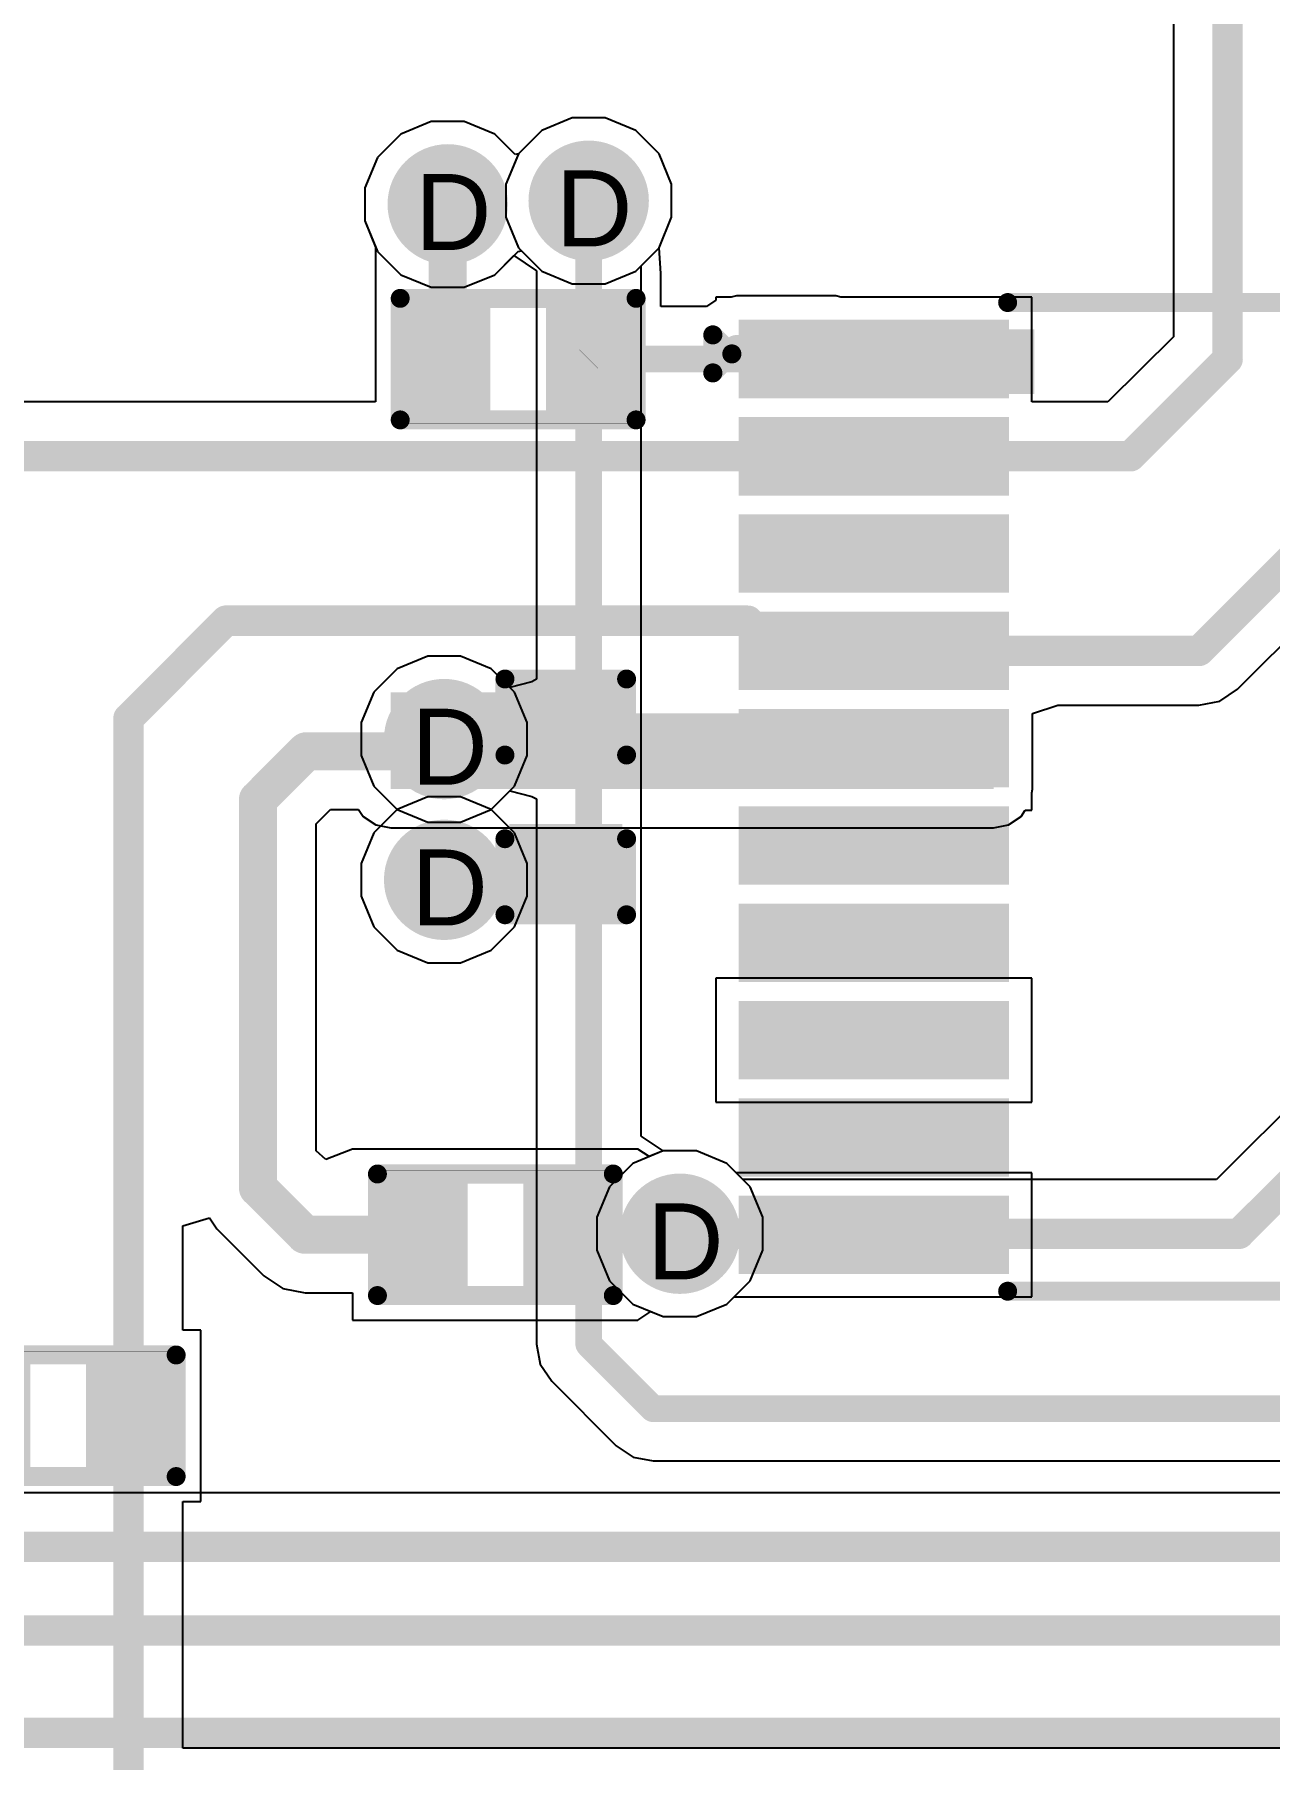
# Model space of a CAD drawing. Header units: inches. Extents: x 0 to 5032, y 0 to 5323.
# Drawn here: x 114.16 to 122.4, y 26.26 to 37.78 of the extents above; entities that cross this region are included whole.
import ezdxf

# ---------------------------------------------------------------- set-up
doc = ezdxf.new("R2010")
doc.units = ezdxf.units.IN
for name, color, linetype in [('Bottom Layer', 5, 'Continuous'), ('Bottom Solder', 6, 'Continuous'), ('Drill Drawing', 1, 'Continuous'), ('Layer 1', 16, 'Continuous'), ('Layer 2', 76, 'Continuous'), ('Top Layer', 1, 'Continuous'), ('Top Overlay', 2, 'Continuous'), ('Top Paste', 8, 'Continuous'), ('Top Solder', 216, 'Continuous'), ('Via Holes', 16, 'Continuous')]:
    doc.layers.add(name, color=color, linetype=linetype)
doc.styles.add('Arial', font='', dxfattribs={"height": 0.2})
doc.styles.get('Arial').set_extended_font_data('Arial')

# ---------------------------------------------------------------- blocks, each defined once
blk = doc.blocks.new('TSSOP_20_4')
at = {"layer": 'Top Layer'}
for points in [[(-2, 3.085), (-2, 2.765), (-3.6, 2.765), (-3.6, 3.085)], [(3.6, 3.085), (3.6, 2.765), (2, 2.765), (2, 3.085)], [(-2, 2.435), (-2, 2.115), (-3.6, 2.115), (-3.6, 2.435)], [(3.6, 2.435), (3.6, 2.115), (2, 2.115), (2, 2.435)], [(-2, 1.785), (-2, 1.465), (-3.6, 1.465), (-3.6, 1.785)], [(3.6, 1.785), (3.6, 1.465), (2, 1.465), (2, 1.785)], [(-2, 1.135), (-2, 0.815), (-3.6, 0.815), (-3.6, 1.135)], [(3.6, 1.135), (3.6, 0.815), (2, 0.815), (2, 1.135)], [(-2, 0.485), (-2, 0.165), (-3.6, 0.165), (-3.6, 0.485)], [(3.6, 0.485), (3.6, 0.165), (2, 0.165), (2, 0.485)], [(-2, -0.165), (-2, -0.485), (-3.6, -0.485), (-3.6, -0.165)], [(3.6, -0.165), (3.6, -0.485), (2, -0.485), (2, -0.165)], [(-2, -0.815), (-2, -1.135), (-3.6, -1.135), (-3.6, -0.815)], [(3.6, -0.815), (3.6, -1.135), (2, -1.135), (2, -0.815)], [(-2, -1.465), (-2, -1.785), (-3.6, -1.785), (-3.6, -1.465)], [(3.6, -1.465), (3.6, -1.785), (2, -1.785), (2, -1.465)], [(-2, -2.115), (-2, -2.435), (-3.6, -2.435), (-3.6, -2.115)], [(3.6, -2.115), (3.6, -2.435), (2, -2.435), (2, -2.115)], [(-2, -2.765), (-2, -3.085), (-3.6, -3.085), (-3.6, -2.765)], [(3.6, -2.765), (3.6, -3.085), (2, -3.085), (2, -2.765)]]:
    blk.add_hatch(color=1, dxfattribs=at).paths.add_polyline_path(points)
at = {"layer": 'Top Overlay'}
blk.add_hatch(color=2, dxfattribs=at).paths.add_polyline_path([(-1.907, 2.692), (-1.729, 2.692), (-1.729, 3.124), (-1.907, 3.124)])
at = {"layer": 'Top Paste'}
for points in [[(-2, 3.085), (-2, 2.765), (-3.6, 2.765), (-3.6, 3.085)], [(3.6, 3.085), (3.6, 2.765), (2, 2.765), (2, 3.085)], [(-2, 2.435), (-2, 2.115), (-3.6, 2.115), (-3.6, 2.435)], [(3.6, 2.435), (3.6, 2.115), (2, 2.115), (2, 2.435)], [(-2, 1.785), (-2, 1.465), (-3.6, 1.465), (-3.6, 1.785)], [(3.6, 1.785), (3.6, 1.465), (2, 1.465), (2, 1.785)], [(-2, 1.135), (-2, 0.815), (-3.6, 0.815), (-3.6, 1.135)], [(3.6, 1.135), (3.6, 0.815), (2, 0.815), (2, 1.135)], [(-2, 0.485), (-2, 0.165), (-3.6, 0.165), (-3.6, 0.485)], [(3.6, 0.485), (3.6, 0.165), (2, 0.165), (2, 0.485)], [(-2, -0.165), (-2, -0.485), (-3.6, -0.485), (-3.6, -0.165)], [(3.6, -0.165), (3.6, -0.485), (2, -0.485), (2, -0.165)], [(-2, -0.815), (-2, -1.135), (-3.6, -1.135), (-3.6, -0.815)], [(3.6, -0.815), (3.6, -1.135), (2, -1.135), (2, -0.815)], [(-2, -1.465), (-2, -1.785), (-3.6, -1.785), (-3.6, -1.465)], [(3.6, -1.465), (3.6, -1.785), (2, -1.785), (2, -1.465)], [(-2, -2.115), (-2, -2.435), (-3.6, -2.435), (-3.6, -2.115)], [(3.6, -2.115), (3.6, -2.435), (2, -2.435), (2, -2.115)], [(-2, -2.765), (-2, -3.085), (-3.6, -3.085), (-3.6, -2.765)], [(3.6, -2.765), (3.6, -3.085), (2, -3.085), (2, -2.765)]]:
    blk.add_hatch(color=8, dxfattribs=at).paths.add_polyline_path(points)
at = {"layer": 'Top Solder'}
for points in [[(-1.898, 3.187), (-1.898, 2.663), (-3.702, 2.663), (-3.702, 3.187)], [(3.702, 3.187), (3.702, 2.663), (1.898, 2.663), (1.898, 3.187)], [(-1.898, 2.537), (-1.898, 2.013), (-3.702, 2.013), (-3.702, 2.537)], [(3.702, 2.537), (3.702, 2.013), (1.898, 2.013), (1.898, 2.537)], [(-1.898, 1.887), (-1.898, 1.363), (-3.702, 1.363), (-3.702, 1.887)], [(3.702, 1.887), (3.702, 1.363), (1.898, 1.363), (1.898, 1.887)], [(-1.898, 1.237), (-1.898, 0.713), (-3.702, 0.713), (-3.702, 1.237)], [(3.702, 1.237), (3.702, 0.713), (1.898, 0.713), (1.898, 1.237)], [(-1.898, 0.587), (-1.898, 0.063), (-3.702, 0.063), (-3.702, 0.587)], [(3.702, 0.587), (3.702, 0.063), (1.898, 0.063), (1.898, 0.587)], [(-1.898, -0.063), (-1.898, -0.587), (-3.702, -0.587), (-3.702, -0.063)], [(3.702, -0.063), (3.702, -0.587), (1.898, -0.587), (1.898, -0.063)], [(-1.898, -0.713), (-1.898, -1.237), (-3.702, -1.237), (-3.702, -0.713)], [(3.702, -0.713), (3.702, -1.237), (1.898, -1.237), (1.898, -0.713)], [(-1.898, -1.363), (-1.898, -1.887), (-3.702, -1.887), (-3.702, -1.363)], [(3.702, -1.363), (3.702, -1.887), (1.898, -1.887), (1.898, -1.363)], [(-1.898, -2.013), (-1.898, -2.537), (-3.702, -2.537), (-3.702, -2.013)], [(3.702, -2.013), (3.702, -2.537), (1.898, -2.537), (1.898, -2.013)], [(-1.898, -2.663), (-1.898, -3.187), (-3.702, -3.187), (-3.702, -2.663)], [(3.702, -2.663), (3.702, -3.187), (1.898, -3.187), (1.898, -2.663)]]:
    blk.add_hatch(color=216, dxfattribs=at).paths.add_polyline_path(points)
at = {"layer": 'Top Overlay'}
for points in [[(-1.907, 3.302, 0.127, 0.127, 0), (1.954, 3.302, 0.127, 0.127, 0)], [(-3.875, 2.832, 0.127, 0.127, 0), (-3.875, 3.086, 0.127, 0.127, 0)], [(-3.875, 3.086, 0.127, 0.127, 0), (-3.748, 2.959, 0.127, 0.127, 0)], [(-3.875, 2.832, 0.127, 0.127, 0), (-3.748, 2.959, 0.127, 0.127, 0)], [(-1.907, -3.302, 0.127, 0.127, 0), (1.954, -3.302, 0.127, 0.127, 0)]]:
    blk.add_lwpolyline(points, format="xyseb", dxfattribs=at)
for points in [[(-1.938, 3.302, 0.0635, 0.0635, 1), (-1.875, 3.302, 0.0635, 0.0635, 1)], [(1.922, 3.302, 0.0635, 0.0635, 1), (1.986, 3.302, 0.0635, 0.0635, 1)], [(-3.907, 3.086, 0.0635, 0.0635, 1), (-3.843, 3.086, 0.0635, 0.0635, 1)], [(-3.907, 3.086, 0.0635, 0.0635, 1), (-3.843, 3.086, 0.0635, 0.0635, 1)], [(-3.78, 2.959, 0.0635, 0.0635, 1), (-3.716, 2.959, 0.0635, 0.0635, 1)], [(-3.78, 2.959, 0.0635, 0.0635, 1), (-3.716, 2.959, 0.0635, 0.0635, 1)], [(-3.907, 2.832, 0.0635, 0.0635, 1), (-3.843, 2.832, 0.0635, 0.0635, 1)], [(-3.907, 2.832, 0.0635, 0.0635, 1), (-3.843, 2.832, 0.0635, 0.0635, 1)], [(-1.938, -3.302, 0.0635, 0.0635, 1), (-1.875, -3.302, 0.0635, 0.0635, 1)], [(1.922, -3.302, 0.0635, 0.0635, 1), (1.986, -3.302, 0.0635, 0.0635, 1)]]:
    blk.add_lwpolyline(points, format="xyseb", close=True, dxfattribs=at)
blk = doc.blocks.new('C___0402_44')
at = {"layer": 'Top Layer'}
for points in [[(-0.699, -0.318), (-0.699, 0.317), (-0.241, 0.317), (-0.241, -0.318)], [(0.241, -0.318), (0.241, 0.317), (0.699, 0.317), (0.699, -0.318)]]:
    blk.add_hatch(color=1, dxfattribs=at).paths.add_polyline_path(points)
at = {"layer": 'Top Paste'}
for points in [[(-0.699, -0.318), (-0.699, 0.317), (-0.241, 0.317), (-0.241, -0.318)], [(0.241, -0.318), (0.241, 0.317), (0.699, 0.317), (0.699, -0.318)]]:
    blk.add_hatch(color=8, dxfattribs=at).paths.add_polyline_path(points)
at = {"layer": 'Top Solder'}
for points in [[(-0.758, -0.377), (-0.758, 0.377), (-0.181, 0.377), (-0.181, -0.377)], [(0.181, -0.377), (0.181, 0.377), (0.758, 0.377), (0.758, -0.377)]]:
    blk.add_hatch(color=216, dxfattribs=at).paths.add_polyline_path(points)
at = {"layer": 'Top Overlay'}
for points in [[(-0.279, 0.406, 0.127, 0.127, 0), (-0.787, 0.406, 0.127, 0.127, 0)], [(-0.787, -0.406, 0.127, 0.127, 0), (-0.787, 0.406, 0.127, 0.127, 0)], [(0.787, 0.406, 0.127, 0.127, 0), (0.279, 0.406, 0.127, 0.127, 0)], [(0.787, -0.406, 0.127, 0.127, 0), (0.787, 0.406, 0.127, 0.127, 0)], [(-0.279, -0.406, 0.127, 0.127, 0), (-0.787, -0.406, 0.127, 0.127, 0)], [(0.787, -0.406, 0.127, 0.127, 0), (0.279, -0.406, 0.127, 0.127, 0)]]:
    blk.add_lwpolyline(points, format="xyseb", dxfattribs=at)
for points in [[(-0.819, 0.406, 0.0635, 0.0635, 1), (-0.756, 0.406, 0.0635, 0.0635, 1)], [(-0.819, 0.406, 0.0635, 0.0635, 1), (-0.756, 0.406, 0.0635, 0.0635, 1)], [(-0.311, 0.406, 0.0635, 0.0635, 1), (-0.248, 0.406, 0.0635, 0.0635, 1)], [(0.248, 0.406, 0.0635, 0.0635, 1), (0.311, 0.406, 0.0635, 0.0635, 1)], [(0.756, 0.406, 0.0635, 0.0635, 1), (0.819, 0.406, 0.0635, 0.0635, 1)], [(0.756, 0.406, 0.0635, 0.0635, 1), (0.819, 0.406, 0.0635, 0.0635, 1)], [(-0.819, -0.406, 0.0635, 0.0635, 1), (-0.756, -0.406, 0.0635, 0.0635, 1)], [(-0.819, -0.406, 0.0635, 0.0635, 1), (-0.756, -0.406, 0.0635, 0.0635, 1)], [(-0.311, -0.406, 0.0635, 0.0635, 1), (-0.248, -0.406, 0.0635, 0.0635, 1)], [(0.248, -0.406, 0.0635, 0.0635, 1), (0.311, -0.406, 0.0635, 0.0635, 1)], [(0.756, -0.406, 0.0635, 0.0635, 1), (0.819, -0.406, 0.0635, 0.0635, 1)], [(0.756, -0.406, 0.0635, 0.0635, 1), (0.819, -0.406, 0.0635, 0.0635, 1)]]:
    blk.add_lwpolyline(points, format="xyseb", close=True, dxfattribs=at)
blk = doc.blocks.new('R___0402_108')
at = {"layer": 'Top Layer'}
for points in [[(-0.699, -0.318), (-0.699, 0.318), (-0.241, 0.318), (-0.241, -0.318)], [(0.241, -0.318), (0.241, 0.318), (0.699, 0.318), (0.699, -0.318)]]:
    blk.add_hatch(color=1, dxfattribs=at).paths.add_polyline_path(points)
at = {"layer": 'Top Paste'}
for points in [[(-0.699, -0.318), (-0.699, 0.318), (-0.241, 0.318), (-0.241, -0.318)], [(0.241, -0.318), (0.241, 0.318), (0.699, 0.318), (0.699, -0.318)]]:
    blk.add_hatch(color=8, dxfattribs=at).paths.add_polyline_path(points)
at = {"layer": 'Top Solder'}
for points in [[(-0.754, -0.373), (-0.754, 0.373), (-0.186, 0.373), (-0.186, -0.373)], [(0.186, -0.373), (0.186, 0.373), (0.754, 0.373), (0.754, -0.373)]]:
    blk.add_hatch(color=216, dxfattribs=at).paths.add_polyline_path(points)
at = {"layer": 'Top Overlay'}
for points in [[(-0.787, 0.406, 0.127, 0.127, 0), (0.787, 0.406, 0.127, 0.127, 0)], [(-0.787, -0.406, 0.127, 0.127, 0), (-0.787, 0.406, 0.127, 0.127, 0)], [(0.787, -0.406, 0.127, 0.127, 0), (0.787, 0.406, 0.127, 0.127, 0)], [(-0.787, -0.406, 0.127, 0.127, 0), (0.787, -0.406, 0.127, 0.127, 0)], [(-0.813, -0.432, 0.00323, 0.00323, 0), (0.813, -0.432, 0.00323, 0.00323, 0)]]:
    blk.add_lwpolyline(points, format="xyseb", dxfattribs=at)
for points in [[(-0.819, 0.406, 0.0635, 0.0635, 1), (-0.756, 0.406, 0.0635, 0.0635, 1)], [(-0.819, 0.406, 0.0635, 0.0635, 1), (-0.756, 0.406, 0.0635, 0.0635, 1)], [(0.756, 0.406, 0.0635, 0.0635, 1), (0.819, 0.406, 0.0635, 0.0635, 1)], [(0.756, 0.406, 0.0635, 0.0635, 1), (0.819, 0.406, 0.0635, 0.0635, 1)], [(-0.819, -0.406, 0.0635, 0.0635, 1), (-0.756, -0.406, 0.0635, 0.0635, 1)], [(-0.819, -0.406, 0.0635, 0.0635, 1), (-0.756, -0.406, 0.0635, 0.0635, 1)], [(0.756, -0.406, 0.0635, 0.0635, 1), (0.819, -0.406, 0.0635, 0.0635, 1)], [(0.756, -0.406, 0.0635, 0.0635, 1), (0.819, -0.406, 0.0635, 0.0635, 1)], [(-0.814, -0.432, 0.00161, 0.00161, 1), (-0.812, -0.432, 0.00161, 0.00161, 1)], [(0.812, -0.432, 0.00161, 0.00161, 1), (0.814, -0.432, 0.00161, 0.00161, 1)]]:
    blk.add_lwpolyline(points, format="xyseb", close=True, dxfattribs=at)
blk = doc.blocks.new('R___0402_130')
at = {"layer": 'Top Layer'}
for points in [[(-0.699, -0.318), (-0.699, 0.318), (-0.241, 0.318), (-0.241, -0.318)], [(0.241, -0.318), (0.241, 0.318), (0.699, 0.318), (0.699, -0.318)]]:
    blk.add_hatch(color=1, dxfattribs=at).paths.add_polyline_path(points)
at = {"layer": 'Top Paste'}
for points in [[(-0.699, -0.318), (-0.699, 0.318), (-0.241, 0.318), (-0.241, -0.318)], [(0.241, -0.318), (0.241, 0.318), (0.699, 0.318), (0.699, -0.318)]]:
    blk.add_hatch(color=8, dxfattribs=at).paths.add_polyline_path(points)
at = {"layer": 'Top Solder'}
for points in [[(-0.754, -0.373), (-0.754, 0.373), (-0.186, 0.373), (-0.186, -0.373)], [(0.186, -0.373), (0.186, 0.373), (0.754, 0.373), (0.754, -0.373)]]:
    blk.add_hatch(color=216, dxfattribs=at).paths.add_polyline_path(points)
at = {"layer": 'Top Overlay'}
for points in [[(-0.787, 0.406, 0.127, 0.127, 0), (-0.787, -0.406, 0.127, 0.127, 0)], [(0.787, 0.406, 0.127, 0.127, 0), (-0.787, 0.406, 0.127, 0.127, 0)], [(0.787, 0.406, 0.127, 0.127, 0), (0.787, -0.406, 0.127, 0.127, 0)], [(0.787, -0.406, 0.127, 0.127, 0), (-0.787, -0.406, 0.127, 0.127, 0)], [(0.813, -0.432, 0.00323, 0.00323, 0), (-0.813, -0.432, 0.00323, 0.00323, 0)]]:
    blk.add_lwpolyline(points, format="xyseb", dxfattribs=at)
for points in [[(-0.819, 0.406, 0.0635, 0.0635, 1), (-0.756, 0.406, 0.0635, 0.0635, 1)], [(-0.819, 0.406, 0.0635, 0.0635, 1), (-0.756, 0.406, 0.0635, 0.0635, 1)], [(0.756, 0.406, 0.0635, 0.0635, 1), (0.819, 0.406, 0.0635, 0.0635, 1)], [(0.756, 0.406, 0.0635, 0.0635, 1), (0.819, 0.406, 0.0635, 0.0635, 1)], [(-0.819, -0.406, 0.0635, 0.0635, 1), (-0.756, -0.406, 0.0635, 0.0635, 1)], [(-0.819, -0.406, 0.0635, 0.0635, 1), (-0.756, -0.406, 0.0635, 0.0635, 1)], [(0.756, -0.406, 0.0635, 0.0635, 1), (0.819, -0.406, 0.0635, 0.0635, 1)], [(0.756, -0.406, 0.0635, 0.0635, 1), (0.819, -0.406, 0.0635, 0.0635, 1)], [(-0.814, -0.432, 0.00161, 0.00161, 1), (-0.812, -0.432, 0.00161, 0.00161, 1)], [(0.812, -0.432, 0.00161, 0.00161, 1), (0.814, -0.432, 0.00161, 0.00161, 1)]]:
    blk.add_lwpolyline(points, format="xyseb", close=True, dxfattribs=at)
blk = doc.blocks.new('R___0402_419')
at = {"layer": 'Top Layer'}
for points in [[(-0.699, -0.318), (-0.699, 0.318), (-0.241, 0.318), (-0.241, -0.318)], [(0.241, -0.318), (0.241, 0.318), (0.699, 0.318), (0.699, -0.318)]]:
    blk.add_hatch(color=1, dxfattribs=at).paths.add_polyline_path(points)
at = {"layer": 'Top Paste'}
for points in [[(-0.699, -0.318), (-0.699, 0.318), (-0.241, 0.318), (-0.241, -0.318)], [(0.241, -0.318), (0.241, 0.318), (0.699, 0.318), (0.699, -0.318)]]:
    blk.add_hatch(color=8, dxfattribs=at).paths.add_polyline_path(points)
at = {"layer": 'Top Solder'}
for points in [[(-0.754, -0.373), (-0.754, 0.373), (-0.186, 0.373), (-0.186, -0.373)], [(0.186, -0.373), (0.186, 0.373), (0.754, 0.373), (0.754, -0.373)]]:
    blk.add_hatch(color=216, dxfattribs=at).paths.add_polyline_path(points)
at = {"layer": 'Top Overlay'}
for points in [[(-0.787, 0.406, 0.127, 0.127, 0), (-0.787, -0.406, 0.127, 0.127, 0)], [(0.787, 0.406, 0.127, 0.127, 0), (-0.787, 0.406, 0.127, 0.127, 0)], [(0.787, 0.406, 0.127, 0.127, 0), (0.787, -0.406, 0.127, 0.127, 0)], [(0.787, -0.406, 0.127, 0.127, 0), (-0.787, -0.406, 0.127, 0.127, 0)], [(0.813, -0.432, 0.00323, 0.00323, 0), (-0.813, -0.432, 0.00323, 0.00323, 0)]]:
    blk.add_lwpolyline(points, format="xyseb", dxfattribs=at)
for points in [[(-0.819, 0.406, 0.0635, 0.0635, 1), (-0.756, 0.406, 0.0635, 0.0635, 1)], [(-0.819, 0.406, 0.0635, 0.0635, 1), (-0.756, 0.406, 0.0635, 0.0635, 1)], [(0.756, 0.406, 0.0635, 0.0635, 1), (0.819, 0.406, 0.0635, 0.0635, 1)], [(0.756, 0.406, 0.0635, 0.0635, 1), (0.819, 0.406, 0.0635, 0.0635, 1)], [(-0.819, -0.406, 0.0635, 0.0635, 1), (-0.756, -0.406, 0.0635, 0.0635, 1)], [(-0.819, -0.406, 0.0635, 0.0635, 1), (-0.756, -0.406, 0.0635, 0.0635, 1)], [(0.756, -0.406, 0.0635, 0.0635, 1), (0.819, -0.406, 0.0635, 0.0635, 1)], [(0.756, -0.406, 0.0635, 0.0635, 1), (0.819, -0.406, 0.0635, 0.0635, 1)], [(-0.814, -0.432, 0.00161, 0.00161, 1), (-0.812, -0.432, 0.00161, 0.00161, 1)], [(0.812, -0.432, 0.00161, 0.00161, 1), (0.814, -0.432, 0.00161, 0.00161, 1)]]:
    blk.add_lwpolyline(points, format="xyseb", close=True, dxfattribs=at)

msp = doc.modelspace()

# ---------------------------------------------------------------- hatches: boundary and pattern name
at = {"layer": 'Bottom Layer'}
h = msp.add_hatch(color=5, dxfattribs=at)
edge = h.paths.add_edge_path()
edge.add_arc((116.916, 36.645), 0.3, 0, 360)
h = msp.add_hatch(color=5, dxfattribs=at)
edge = h.paths.add_edge_path()
edge.add_arc((117.857, 36.669), 0.3, 0, 360)
h = msp.add_hatch(color=5, dxfattribs=at)
edge = h.paths.add_edge_path()
edge.add_arc((116.892, 33.073), 0.3, 0, 360)
h = msp.add_hatch(color=5, dxfattribs=at)
edge = h.paths.add_edge_path()
edge.add_arc((116.892, 32.133), 0.3, 0, 360)
h = msp.add_hatch(color=5, dxfattribs=at)
edge = h.paths.add_edge_path()
edge.add_arc((118.466, 29.769), 0.3, 0, 360)
at = {"layer": 'Bottom Solder'}
h = msp.add_hatch(color=6, dxfattribs=at)
edge = h.paths.add_edge_path()
edge.add_arc((116.916, 36.645), 0.402, 0, 360)
h = msp.add_hatch(color=6, dxfattribs=at)
edge = h.paths.add_edge_path()
edge.add_arc((117.857, 36.669), 0.402, 0, 360)
h = msp.add_hatch(color=6, dxfattribs=at)
edge = h.paths.add_edge_path()
edge.add_arc((116.892, 33.073), 0.402, 0, 360)
h = msp.add_hatch(color=6, dxfattribs=at)
edge = h.paths.add_edge_path()
edge.add_arc((116.892, 32.133), 0.402, 0, 360)
h = msp.add_hatch(color=6, dxfattribs=at)
edge = h.paths.add_edge_path()
edge.add_arc((118.466, 29.769), 0.402, 0, 360)
at = {"layer": 'Layer 1'}
h = msp.add_hatch(color=16, dxfattribs=at)
edge = h.paths.add_edge_path()
edge.add_arc((116.916, 36.645), 0.3, 0, 360)
h = msp.add_hatch(color=16, dxfattribs=at)
edge = h.paths.add_edge_path()
edge.add_arc((117.857, 36.669), 0.3, 0, 360)
h = msp.add_hatch(color=16, dxfattribs=at)
edge = h.paths.add_edge_path()
edge.add_arc((116.892, 33.073), 0.3, 0, 360)
h = msp.add_hatch(color=16, dxfattribs=at)
edge = h.paths.add_edge_path()
edge.add_arc((116.892, 32.133), 0.3, 0, 360)
h = msp.add_hatch(color=16, dxfattribs=at)
edge = h.paths.add_edge_path()
edge.add_arc((118.466, 29.769), 0.3, 0, 360)
at = {"layer": 'Layer 2'}
h = msp.add_hatch(color=76, dxfattribs=at)
edge = h.paths.add_edge_path()
edge.add_arc((116.916, 36.645), 0.3, 0, 360)
h = msp.add_hatch(color=76, dxfattribs=at)
edge = h.paths.add_edge_path()
edge.add_arc((117.857, 36.669), 0.3, 0, 360)
h = msp.add_hatch(color=76, dxfattribs=at)
edge = h.paths.add_edge_path()
edge.add_arc((116.892, 33.073), 0.3, 0, 360)
h = msp.add_hatch(color=76, dxfattribs=at)
edge = h.paths.add_edge_path()
edge.add_arc((116.892, 32.133), 0.3, 0, 360)
h = msp.add_hatch(color=76, dxfattribs=at)
edge = h.paths.add_edge_path()
edge.add_arc((118.466, 29.769), 0.3, 0, 360)
at = {"layer": 'Top Layer'}
h = msp.add_hatch(color=1, dxfattribs=at)
edge = h.paths.add_edge_path()
edge.add_arc((116.916, 36.645), 0.3, 0, 360)
h = msp.add_hatch(color=1, dxfattribs=at)
edge = h.paths.add_edge_path()
edge.add_arc((117.857, 36.669), 0.3, 0, 360)
for points in [[(116.535, 32.852), (118.021, 32.852), (118.021, 33.386), (116.535, 33.386)], [(116.535, 32.739), (120.561, 32.739), (120.561, 33.244), (116.535, 33.244)]]:
    msp.add_hatch(color=1, dxfattribs=at).paths.add_polyline_path(points)
h = msp.add_hatch(color=1, dxfattribs=at)
edge = h.paths.add_edge_path()
edge.add_arc((116.892, 33.073), 0.3, 0, 360)
h = msp.add_hatch(color=1, dxfattribs=at)
edge = h.paths.add_edge_path()
edge.add_arc((116.892, 32.133), 0.3, 0, 360)
h = msp.add_hatch(color=1, dxfattribs=at)
edge = h.paths.add_edge_path()
edge.add_arc((118.466, 29.769), 0.3, 0, 360)
at = {"layer": 'Top Solder'}
h = msp.add_hatch(color=216, dxfattribs=at)
edge = h.paths.add_edge_path()
edge.add_arc((116.916, 36.645), 0.402, 0, 360)
h = msp.add_hatch(color=216, dxfattribs=at)
edge = h.paths.add_edge_path()
edge.add_arc((117.857, 36.669), 0.402, 0, 360)
h = msp.add_hatch(color=216, dxfattribs=at)
edge = h.paths.add_edge_path()
edge.add_arc((116.892, 33.073), 0.402, 0, 360)
h = msp.add_hatch(color=216, dxfattribs=at)
edge = h.paths.add_edge_path()
edge.add_arc((116.892, 32.133), 0.402, 0, 360)
h = msp.add_hatch(color=216, dxfattribs=at)
edge = h.paths.add_edge_path()
edge.add_arc((118.466, 29.769), 0.402, 0, 360)
at = {"layer": 'Via Holes'}
h = msp.add_hatch(color=7, dxfattribs=at)
edge = h.paths.add_edge_path()
edge.add_arc((116.916, 36.645), 0.15, 0, 360)
h = msp.add_hatch(color=7, dxfattribs=at)
edge = h.paths.add_edge_path()
edge.add_arc((117.857, 36.669), 0.15, 0, 360)
h = msp.add_hatch(color=7, dxfattribs=at)
edge = h.paths.add_edge_path()
edge.add_arc((116.892, 33.073), 0.15, 0, 360)
h = msp.add_hatch(color=7, dxfattribs=at)
edge = h.paths.add_edge_path()
edge.add_arc((116.892, 32.133), 0.15, 0, 360)
h = msp.add_hatch(color=7, dxfattribs=at)
edge = h.paths.add_edge_path()
edge.add_arc((118.466, 29.769), 0.15, 0, 360)

# ---------------------------------------------------------------- linework, layer by layer
at = {"layer": 'Bottom Layer'}
for p, q in [((117.747, 37.223), (117.544, 37.139)), ((117.968, 37.223), (117.747, 37.223)), ((118.171, 37.139), (117.968, 37.223)), ((116.602, 37.114), (116.447, 36.958)), ((116.806, 37.199), (116.602, 37.114)), ((117.026, 37.199), (116.806, 37.199)), ((117.23, 37.114), (117.026, 37.199)), ((117.366, 36.978), (117.23, 37.114)), ((117.544, 37.139), (117.388, 36.983)), ((118.327, 36.983), (118.171, 37.139)), ((116.447, 36.958), (116.362, 36.755)), ((117.388, 36.983), (117.366, 36.978)), ((118.411, 36.779), (118.327, 36.983)), ((118.411, 36.559), (118.411, 36.779)), ((116.362, 36.755), (116.362, 36.534)), ((116.362, 36.534), (116.447, 36.331)), ((118.327, 36.355), (118.411, 36.559)), ((116.447, 36.331), (116.602, 36.175)), ((117.23, 36.175), (117.358, 36.303)), ((117.358, 36.303), (117.508, 36.201)), ((118.207, 36.235), (118.327, 36.355)), ((117.508, 36.201), (117.508, 33.473)), ((118.207, 30.421), (118.207, 36.235)), ((116.602, 36.175), (116.806, 36.091)), ((116.806, 36.091), (117.026, 36.091)), ((117.026, 36.091), (117.23, 36.175)), ((116.578, 33.543), (116.422, 33.387)), ((116.782, 33.627), (116.578, 33.543)), ((117.002, 33.627), (116.782, 33.627)), ((117.206, 33.543), (117.002, 33.627)), ((117.33, 33.418), (117.206, 33.543)), ((117.478, 33.455), (117.33, 33.418)), ((117.508, 33.473), (117.478, 33.455)), ((116.422, 33.387), (116.338, 33.183)), ((125.311, 33.393), (122.05, 30.131)), ((116.338, 33.183), (116.338, 32.963)), ((116.338, 32.963), (116.422, 32.759)), ((116.422, 32.759), (116.578, 32.603)), ((117.206, 32.603), (117.33, 32.728)), ((117.33, 32.728), (117.478, 32.69)), ((117.478, 32.69), (117.508, 32.673)), ((117.508, 32.673), (117.508, 29.031)), ((116.578, 32.603), (116.782, 32.519)), ((116.782, 32.519), (117.002, 32.519)), ((117.002, 32.519), (117.206, 32.603)), ((118.355, 30.323), (118.207, 30.421)), ((118.576, 30.323), (118.355, 30.323)), ((118.355, 30.323), (118.355, 30.323)), ((118.779, 30.238), (118.576, 30.323)), ((118.887, 30.131), (118.779, 30.238)), ((122.05, 30.131), (118.887, 30.131)), ((117.508, 29.031), (117.534, 28.897)), ((117.534, 28.897), (117.61, 28.784)), ((117.61, 28.784), (118.041, 28.353)), ((118.041, 28.353), (118.154, 28.277)), ((118.154, 28.277), (118.288, 28.251)), ((118.288, 28.251), (122.646, 28.251)), ((122.573, 28.039), (105.14, 28.039))]:
    msp.add_line(p, q, dxfattribs=at)
for points in [[(117.857, 29.031, 0.178, 0.178, 0), (117.857, 36.669, 0.178, 0.178, 0)], [(122.2, 29.769, 0.203, 0.203, 0), (125.674, 33.243, 0.203, 0.203, 0)], [(118.466, 29.769, 0.203, 0.203, 0), (122.2, 29.769, 0.203, 0.203, 0)], [(117.857, 29.031, 0.178, 0.178, 0), (118.288, 28.6, 0.178, 0.178, 0)], [(118.288, 28.6, 0.178, 0.178, 0), (123.225, 28.6, 0.178, 0.178, 0)], [(105.14, 27.677, 0.203, 0.203, 0), (127.009, 27.677, 0.203, 0.203, 0)], [(105.379, 27.119, 0.203, 0.203, 0), (127.304, 27.119, 0.203, 0.203, 0)], [(107.036, 26.435, 0.203, 0.203, 0), (127.959, 26.435, 0.203, 0.203, 0)]]:
    msp.add_lwpolyline(points, format="xyseb", dxfattribs=at)
for points in [[(117.813, 36.669, 0.0889, 0.0889, 1), (117.902, 36.669, 0.0889, 0.0889, 1)], [(118.415, 29.769, 0.102, 0.102, 1), (118.516, 29.769, 0.102, 0.102, 1)], [(122.149, 29.769, 0.102, 0.102, 1), (122.251, 29.769, 0.102, 0.102, 1)], [(122.149, 29.769, 0.102, 0.102, 1), (122.251, 29.769, 0.102, 0.102, 1)], [(117.813, 29.031, 0.0889, 0.0889, 1), (117.902, 29.031, 0.0889, 0.0889, 1)], [(117.813, 29.031, 0.0889, 0.0889, 1), (117.902, 29.031, 0.0889, 0.0889, 1)], [(118.243, 28.6, 0.0889, 0.0889, 1), (118.332, 28.6, 0.0889, 0.0889, 1)], [(118.243, 28.6, 0.0889, 0.0889, 1), (118.332, 28.6, 0.0889, 0.0889, 1)]]:
    msp.add_lwpolyline(points, format="xyseb", close=True, dxfattribs=at)
at = {"layer": 'Layer 1'}
for p, q in [((117.747, 37.223), (117.544, 37.139)), ((117.968, 37.223), (117.747, 37.223)), ((118.171, 37.139), (117.968, 37.223)), ((116.602, 37.114), (116.447, 36.958)), ((116.806, 37.199), (116.602, 37.114)), ((117.026, 37.199), (116.806, 37.199)), ((117.23, 37.114), (117.026, 37.199)), ((117.366, 36.978), (117.23, 37.114)), ((117.544, 37.139), (117.388, 36.983)), ((118.327, 36.983), (118.171, 37.139)), ((116.447, 36.958), (116.362, 36.755)), ((117.388, 36.983), (117.366, 36.978)), ((118.411, 36.779), (118.327, 36.983)), ((118.411, 36.559), (118.411, 36.779)), ((116.362, 36.755), (116.362, 36.534)), ((116.362, 36.534), (116.447, 36.331)), ((118.327, 36.355), (118.411, 36.559)), ((116.447, 36.331), (116.602, 36.175)), ((117.23, 36.175), (117.386, 36.331)), ((117.386, 36.331), (117.408, 36.335)), ((117.408, 36.335), (117.544, 36.199)), ((118.171, 36.199), (118.327, 36.355)), ((117.544, 36.199), (117.747, 36.115)), ((117.968, 36.115), (118.171, 36.199)), ((116.602, 36.175), (116.806, 36.091)), ((116.806, 36.091), (117.026, 36.091)), ((117.026, 36.091), (117.23, 36.175)), ((117.747, 36.115), (117.968, 36.115)), ((116.578, 33.543), (116.422, 33.387)), ((116.782, 33.627), (116.578, 33.543)), ((117.002, 33.627), (116.782, 33.627)), ((117.206, 33.543), (117.002, 33.627)), ((117.361, 33.387), (117.206, 33.543)), ((116.422, 33.387), (116.338, 33.183)), ((117.446, 33.183), (117.361, 33.387)), ((116.338, 33.183), (116.338, 32.963)), ((117.446, 32.963), (117.446, 33.183)), ((116.338, 32.963), (116.422, 32.759)), ((117.361, 32.759), (117.446, 32.963)), ((116.422, 32.759), (116.578, 32.603)), ((117.206, 32.603), (117.361, 32.759)), ((116.578, 32.603), (116.782, 32.519)), ((116.782, 32.519), (117.002, 32.519)), ((117.002, 32.519), (117.206, 32.603)), ((118.355, 30.323), (118.152, 30.238)), ((118.576, 30.323), (118.355, 30.323)), ((118.779, 30.238), (118.576, 30.323)), ((118.152, 30.238), (117.996, 30.083)), ((118.935, 30.083), (118.779, 30.238)), ((117.996, 30.083), (117.912, 29.879)), ((119.02, 29.879), (118.935, 30.083)), ((117.912, 29.879), (117.912, 29.659)), ((119.02, 29.659), (119.02, 29.879)), ((117.912, 29.659), (117.996, 29.455)), ((118.935, 29.455), (119.02, 29.659)), ((117.996, 29.455), (118.152, 29.299)), ((118.779, 29.299), (118.935, 29.455)), ((118.152, 29.299), (118.355, 29.215)), ((118.576, 29.215), (118.779, 29.299)), ((118.355, 29.215), (118.576, 29.215))]:
    msp.add_line(p, q, dxfattribs=at)
at = {"layer": 'Layer 2'}
for p, q in [((117.747, 37.223), (117.544, 37.139)), ((117.968, 37.223), (117.747, 37.223)), ((118.171, 37.139), (117.968, 37.223)), ((117.544, 37.139), (117.388, 36.983)), ((118.327, 36.983), (118.171, 37.139)), ((117.388, 36.983), (117.303, 36.779)), ((118.411, 36.779), (118.327, 36.983)), ((117.303, 36.779), (117.303, 36.559)), ((118.411, 36.559), (118.411, 36.779)), ((117.303, 36.559), (117.388, 36.355)), ((118.327, 36.355), (118.411, 36.559)), ((117.388, 36.355), (117.544, 36.199)), ((118.171, 36.199), (118.327, 36.355)), ((117.544, 36.199), (117.747, 36.115)), ((117.968, 36.115), (118.171, 36.199)), ((117.747, 36.115), (117.968, 36.115)), ((116.782, 32.687), (116.578, 32.603)), ((117.002, 32.687), (116.782, 32.687)), ((117.206, 32.603), (117.002, 32.687)), ((116.578, 32.603), (116.422, 32.447)), ((117.361, 32.447), (117.206, 32.603)), ((116.422, 32.447), (116.338, 32.243)), ((117.446, 32.243), (117.361, 32.447)), ((116.338, 32.243), (116.338, 32.023)), ((117.446, 32.023), (117.446, 32.243)), ((116.338, 32.023), (116.422, 31.819)), ((117.361, 31.819), (117.446, 32.023)), ((116.422, 31.819), (116.578, 31.663)), ((117.206, 31.663), (117.361, 31.819)), ((116.578, 31.663), (116.782, 31.579)), ((116.782, 31.579), (117.002, 31.579)), ((117.002, 31.579), (117.206, 31.663)), ((118.355, 30.323), (118.152, 30.238)), ((118.576, 30.323), (118.355, 30.323)), ((118.779, 30.238), (118.576, 30.323)), ((118.152, 30.238), (117.996, 30.083)), ((118.935, 30.083), (118.779, 30.238)), ((117.996, 30.083), (117.912, 29.879)), ((119.02, 29.879), (118.935, 30.083)), ((117.912, 29.879), (117.912, 29.659)), ((119.02, 29.659), (119.02, 29.879)), ((117.912, 29.659), (117.996, 29.455)), ((118.935, 29.455), (119.02, 29.659)), ((117.996, 29.455), (118.152, 29.299)), ((118.779, 29.299), (118.935, 29.455)), ((118.152, 29.299), (118.355, 29.215)), ((118.576, 29.215), (118.779, 29.299)), ((118.355, 29.215), (118.576, 29.215))]:
    msp.add_line(p, q, dxfattribs=at)
at = {"layer": 'Top Layer'}
for p, q in [((121.761, 37.975), (121.761, 35.761)), ((117.747, 37.223), (117.544, 37.139)), ((117.968, 37.223), (117.747, 37.223)), ((118.171, 37.139), (117.968, 37.223)), ((116.602, 37.114), (116.447, 36.958)), ((116.806, 37.199), (116.602, 37.114)), ((117.026, 37.199), (116.806, 37.199)), ((117.23, 37.114), (117.026, 37.199)), ((117.366, 36.978), (117.23, 37.114)), ((117.544, 37.139), (117.388, 36.983)), ((118.327, 36.983), (118.171, 37.139)), ((116.447, 36.958), (116.362, 36.755)), ((117.388, 36.983), (117.366, 36.978)), ((118.411, 36.779), (118.327, 36.983)), ((118.411, 36.559), (118.411, 36.779)), ((116.362, 36.755), (116.362, 36.534)), ((116.362, 36.534), (116.434, 36.36)), ((118.327, 36.355), (118.411, 36.559)), ((116.434, 36.36), (116.434, 36.182)), ((118.339, 36.182), (118.327, 36.355)), ((116.434, 36.182), (116.434, 36.182)), ((116.434, 36.182), (116.434, 36.182)), ((116.434, 36.182), (116.434, 35.325)), ((118.339, 35.962), (118.339, 36.182)), ((118.339, 36.182), (118.339, 36.182)), ((118.643, 35.962), (118.339, 35.962)), ((118.707, 36.005), (118.643, 35.962)), ((118.809, 36.026), (118.707, 36.026)), ((118.707, 36.026), (118.707, 36.005)), ((118.843, 36.033), (118.809, 36.026)), ((119.507, 36.033), (118.843, 36.033)), ((119.541, 36.026), (119.507, 36.033)), ((120.815, 36.026), (119.541, 36.026)), ((120.815, 35.325), (120.815, 36.026)), ((121.761, 35.761), (121.324, 35.325)), ((116.434, 35.325), (112.991, 35.325)), ((121.324, 35.325), (120.815, 35.325)), ((122.189, 33.406), (122.862, 34.079)), ((121.932, 33.3), (122.071, 33.327)), ((122.071, 33.327), (122.189, 33.406)), ((120.82, 33.244), (120.99, 33.3)), ((120.82, 32.739), (120.82, 33.244)), ((120.99, 33.3), (121.932, 33.3)), ((121.932, 33.3), (121.932, 33.3)), ((120.815, 32.714), (120.82, 32.739)), ((120.815, 32.598), (120.815, 32.714)), ((116.037, 32.508), (116.132, 32.603)), ((116.037, 30.323), (116.037, 32.508)), ((116.132, 32.603), (116.32, 32.603)), ((116.32, 32.603), (116.352, 32.556)), ((116.352, 32.556), (116.436, 32.5)), ((116.436, 32.5), (116.535, 32.48)), ((120.561, 32.48), (120.66, 32.5)), ((120.66, 32.5), (120.744, 32.556)), ((120.744, 32.556), (120.772, 32.598)), ((120.772, 32.598), (120.815, 32.598)), ((116.535, 32.48), (120.561, 32.48)), ((120.815, 31.476), (118.707, 31.476)), ((118.707, 31.476), (118.707, 30.648)), ((120.815, 30.648), (120.815, 31.476)), ((118.707, 30.648), (120.815, 30.648)), ((116.103, 30.265), (116.037, 30.323)), ((116.281, 30.334), (116.103, 30.265)), ((118.186, 30.334), (116.281, 30.334)), ((116.281, 30.334), (116.281, 30.334)), ((118.261, 30.284), (118.186, 30.334)), ((118.186, 30.334), (118.186, 30.334)), ((118.355, 30.323), (118.261, 30.284)), ((118.576, 30.323), (118.355, 30.323)), ((118.779, 30.238), (118.576, 30.323)), ((118.842, 30.176), (118.779, 30.238)), ((120.815, 30.176), (118.842, 30.176)), ((120.815, 29.348), (120.815, 30.176)), ((115.147, 29.821), (115.325, 29.875)), ((115.325, 29.875), (115.374, 29.802)), ((115.147, 29.124), (115.147, 29.821)), ((115.374, 29.802), (115.688, 29.488)), ((115.688, 29.488), (115.814, 29.403)), ((115.814, 29.403), (115.963, 29.374)), ((115.963, 29.374), (116.281, 29.374)), ((116.281, 29.374), (116.281, 29.191)), ((118.576, 29.215), (118.779, 29.299)), ((118.779, 29.299), (118.828, 29.348)), ((118.828, 29.348), (120.815, 29.348)), ((116.281, 29.191), (118.186, 29.191)), ((118.186, 29.191), (118.273, 29.249)), ((118.186, 29.191), (118.186, 29.191)), ((118.273, 29.249), (118.355, 29.215)), ((118.355, 29.215), (118.576, 29.215)), ((115.267, 29.124), (115.147, 29.124)), ((115.267, 27.981), (115.267, 29.124)), ((115.147, 27.537), (115.147, 27.981)), ((115.147, 27.981), (115.267, 27.981)), ((115.147, 26.333), (115.147, 27.537)), ((116.621, 26.333), (115.147, 26.333)), ((120.569, 26.333), (116.621, 26.333)), ((116.621, 26.333), (116.621, 26.333)), ((121.701, 26.333), (120.569, 26.333)), ((120.569, 26.333), (120.569, 26.333)), ((123.325, 26.333), (121.701, 26.333)), ((121.701, 26.333), (121.701, 26.333))]:
    msp.add_line(p, q, dxfattribs=at)
for points in [[(122.123, 35.611, 0.203, 0.203, 0), (122.123, 38.125, 0.203, 0.203, 0)], [(116.916, 35.611, 0.254, 0.254, 0), (116.916, 36.645, 0.254, 0.254, 0)], [(117.857, 35.612, 0.178, 0.178, 0), (117.857, 36.669, 0.178, 0.178, 0)], [(118.843, 35.683, 0.178, 0.178, 0), (119.507, 35.683, 0.178, 0.178, 0)], [(119.507, 35.683, 0.178, 0.178, 0), (119.578, 35.612, 0.178, 0.178, 0)], [(117.856, 35.611, 0.178, 0.178, 0), (117.857, 35.612, 0.178, 0.178, 0)], [(117.857, 35.612, 0.178, 0.178, 0), (118.843, 35.612, 0.178, 0.178, 0)], [(118.843, 35.612, 0.178, 0.178, 0), (119.507, 35.612, 0.178, 0.178, 0)], [(119.507, 35.612, 0.178, 0.178, 0), (119.578, 35.612, 0.178, 0.178, 0)], [(119.578, 35.612, 0.178, 0.178, 0), (119.761, 35.612, 0.178, 0.178, 0)], [(121.475, 34.962, 0.203, 0.203, 0), (122.123, 35.611, 0.203, 0.203, 0)], [(112.991, 34.962, 0.203, 0.203, 0), (119.761, 34.962, 0.203, 0.203, 0)], [(119.761, 34.962, 0.203, 0.203, 0), (121.475, 34.962, 0.203, 0.203, 0)], [(121.932, 33.662, 0.203, 0.203, 0), (122.606, 34.336, 0.203, 0.203, 0)], [(114.785, 33.212, 0.203, 0.203, 0), (115.436, 33.864, 0.203, 0.203, 0)], [(115.436, 33.864, 0.203, 0.203, 0), (118.919, 33.864, 0.203, 0.203, 0)], [(118.919, 33.864, 0.203, 0.203, 0), (119.063, 33.721, 0.203, 0.203, 0)], [(119.063, 33.721, 0.203, 0.203, 0), (119.063, 33.721, 0.203, 0.203, 0)], [(119.063, 33.721, 0.203, 0.203, 0), (119.121, 33.662, 0.203, 0.203, 0)], [(119.121, 33.662, 0.203, 0.203, 0), (119.761, 33.662, 0.203, 0.203, 0)], [(119.761, 33.662, 0.203, 0.203, 0), (121.932, 33.662, 0.203, 0.203, 0)], [(114.785, 27.537, 0.203, 0.203, 0), (114.785, 33.212, 0.203, 0.203, 0)], [(116.811, 32.992, 0.254, 0.254, 0), (116.892, 33.073, 0.254, 0.254, 0)], [(115.649, 32.669, 0.254, 0.254, 0), (115.971, 32.992, 0.254, 0.254, 0)], [(115.971, 32.992, 0.254, 0.254, 0), (116.811, 32.992, 0.254, 0.254, 0)], [(115.649, 30.076, 0.254, 0.254, 0), (115.649, 32.669, 0.254, 0.254, 0)], [(115.649, 30.076, 0.254, 0.254, 0), (115.963, 29.762, 0.254, 0.254, 0)], [(115.963, 29.762, 0.254, 0.254, 0), (116.764, 29.762, 0.254, 0.254, 0)], [(117.704, 29.762, 0.203, 0.203, 0), (118.459, 29.762, 0.203, 0.203, 0)], [(118.468, 29.771, 0.203, 0.203, 0), (119.752, 29.771, 0.203, 0.203, 0)], [(114.785, 25.329, 0.203, 0.203, 0), (114.785, 27.537, 0.203, 0.203, 0)]]:
    msp.add_lwpolyline(points, format="xyseb", dxfattribs=at)
for points in [[(116.853, 36.645, 0.127, 0.127, 1), (116.98, 36.645, 0.127, 0.127, 1)], [(117.813, 36.669, 0.0889, 0.0889, 1), (117.902, 36.669, 0.0889, 0.0889, 1)], [(116.853, 35.611, 0.127, 0.127, 1), (116.98, 35.611, 0.127, 0.127, 1)], [(118.799, 35.683, 0.0889, 0.0889, 1), (118.888, 35.683, 0.0889, 0.0889, 1)], [(119.463, 35.683, 0.0889, 0.0889, 1), (119.551, 35.683, 0.0889, 0.0889, 1)], [(119.463, 35.683, 0.0889, 0.0889, 1), (119.551, 35.683, 0.0889, 0.0889, 1)], [(117.812, 35.611, 0.0889, 0.0889, 1), (117.9, 35.611, 0.0889, 0.0889, 1)], [(117.813, 35.612, 0.0889, 0.0889, 1), (117.902, 35.612, 0.0889, 0.0889, 1)], [(117.813, 35.612, 0.0889, 0.0889, 1), (117.902, 35.612, 0.0889, 0.0889, 1)], [(117.813, 35.612, 0.0889, 0.0889, 1), (117.902, 35.612, 0.0889, 0.0889, 1)], [(118.799, 35.612, 0.0889, 0.0889, 1), (118.888, 35.612, 0.0889, 0.0889, 1)], [(118.799, 35.612, 0.0889, 0.0889, 1), (118.888, 35.612, 0.0889, 0.0889, 1)], [(119.463, 35.612, 0.0889, 0.0889, 1), (119.551, 35.612, 0.0889, 0.0889, 1)], [(119.463, 35.612, 0.0889, 0.0889, 1), (119.551, 35.612, 0.0889, 0.0889, 1)], [(119.534, 35.612, 0.0889, 0.0889, 1), (119.623, 35.612, 0.0889, 0.0889, 1)], [(119.534, 35.612, 0.0889, 0.0889, 1), (119.623, 35.612, 0.0889, 0.0889, 1)], [(119.534, 35.612, 0.0889, 0.0889, 1), (119.623, 35.612, 0.0889, 0.0889, 1)], [(119.716, 35.612, 0.0889, 0.0889, 1), (119.805, 35.612, 0.0889, 0.0889, 1)], [(122.072, 35.611, 0.102, 0.102, 1), (122.174, 35.611, 0.102, 0.102, 1)], [(122.072, 35.611, 0.102, 0.102, 1), (122.174, 35.611, 0.102, 0.102, 1)], [(119.71, 34.962, 0.102, 0.102, 1), (119.812, 34.962, 0.102, 0.102, 1)], [(119.71, 34.962, 0.102, 0.102, 1), (119.812, 34.962, 0.102, 0.102, 1)], [(121.424, 34.962, 0.102, 0.102, 1), (121.525, 34.962, 0.102, 0.102, 1)], [(121.424, 34.962, 0.102, 0.102, 1), (121.525, 34.962, 0.102, 0.102, 1)], [(115.385, 33.864, 0.102, 0.102, 1), (115.487, 33.864, 0.102, 0.102, 1)], [(115.385, 33.864, 0.102, 0.102, 1), (115.487, 33.864, 0.102, 0.102, 1)], [(118.869, 33.864, 0.102, 0.102, 1), (118.97, 33.864, 0.102, 0.102, 1)], [(118.869, 33.864, 0.102, 0.102, 1), (118.97, 33.864, 0.102, 0.102, 1)], [(119.012, 33.721, 0.102, 0.102, 1), (119.113, 33.721, 0.102, 0.102, 1)], [(119.012, 33.721, 0.102, 0.102, 1), (119.113, 33.721, 0.102, 0.102, 1)], [(119.012, 33.721, 0.102, 0.102, 1), (119.113, 33.721, 0.102, 0.102, 1)], [(119.012, 33.721, 0.102, 0.102, 1), (119.113, 33.721, 0.102, 0.102, 1)], [(119.07, 33.662, 0.102, 0.102, 1), (119.172, 33.662, 0.102, 0.102, 1)], [(119.07, 33.662, 0.102, 0.102, 1), (119.172, 33.662, 0.102, 0.102, 1)], [(119.71, 33.662, 0.102, 0.102, 1), (119.812, 33.662, 0.102, 0.102, 1)], [(119.71, 33.662, 0.102, 0.102, 1), (119.812, 33.662, 0.102, 0.102, 1)], [(121.882, 33.662, 0.102, 0.102, 1), (121.983, 33.662, 0.102, 0.102, 1)], [(121.882, 33.662, 0.102, 0.102, 1), (121.983, 33.662, 0.102, 0.102, 1)], [(114.734, 33.212, 0.102, 0.102, 1), (114.835, 33.212, 0.102, 0.102, 1)], [(114.734, 33.212, 0.102, 0.102, 1), (114.835, 33.212, 0.102, 0.102, 1)], [(116.828, 33.073, 0.127, 0.127, 1), (116.955, 33.073, 0.127, 0.127, 1)], [(115.908, 32.992, 0.127, 0.127, 1), (116.035, 32.992, 0.127, 0.127, 1)], [(115.908, 32.992, 0.127, 0.127, 1), (116.035, 32.992, 0.127, 0.127, 1)], [(116.747, 32.992, 0.127, 0.127, 1), (116.874, 32.992, 0.127, 0.127, 1)], [(116.747, 32.992, 0.127, 0.127, 1), (116.874, 32.992, 0.127, 0.127, 1)], [(115.585, 32.669, 0.127, 0.127, 1), (115.712, 32.669, 0.127, 0.127, 1)], [(115.585, 32.669, 0.127, 0.127, 1), (115.712, 32.669, 0.127, 0.127, 1)], [(115.585, 30.076, 0.127, 0.127, 1), (115.712, 30.076, 0.127, 0.127, 1)], [(115.585, 30.076, 0.127, 0.127, 1), (115.712, 30.076, 0.127, 0.127, 1)], [(115.899, 29.762, 0.127, 0.127, 1), (116.026, 29.762, 0.127, 0.127, 1)], [(115.899, 29.762, 0.127, 0.127, 1), (116.026, 29.762, 0.127, 0.127, 1)], [(116.7, 29.762, 0.127, 0.127, 1), (116.827, 29.762, 0.127, 0.127, 1)], [(117.653, 29.762, 0.102, 0.102, 1), (117.754, 29.762, 0.102, 0.102, 1)], [(118.408, 29.762, 0.102, 0.102, 1), (118.51, 29.762, 0.102, 0.102, 1)], [(118.417, 29.771, 0.102, 0.102, 1), (118.518, 29.771, 0.102, 0.102, 1)], [(119.702, 29.771, 0.102, 0.102, 1), (119.803, 29.771, 0.102, 0.102, 1)], [(114.734, 27.537, 0.102, 0.102, 1), (114.835, 27.537, 0.102, 0.102, 1)], [(114.734, 27.537, 0.102, 0.102, 1), (114.835, 27.537, 0.102, 0.102, 1)]]:
    msp.add_lwpolyline(points, format="xyseb", close=True, dxfattribs=at)

# ---------------------------------------------------------------- block references
for name, p in [('R___0402_108', (117.386, 35.611)), ('TSSOP_20_4', (122.561, 32.687))]:
    msp.add_blockref(name, p)
for name, p, rotation in [('C___0402_44', (117.704, 32.687), 270), ('R___0402_419', (117.234, 29.762), 180), ('R___0402_130', (114.315, 28.553), 180)]:
    msp.add_blockref(name, p, dxfattribs=dict(rotation=rotation))

# ---------------------------------------------------------------- texts
at = {"layer": 'Drill Drawing', "style": 'Arial'}
for p in [(117.637, 36.364), (116.696, 36.34), (116.672, 32.768), (116.672, 31.828), (118.246, 29.464)]:
    msp.add_text('D', height=0.508, dxfattribs=at).set_placement(p)

doc.saveas('drawing.dxf')
